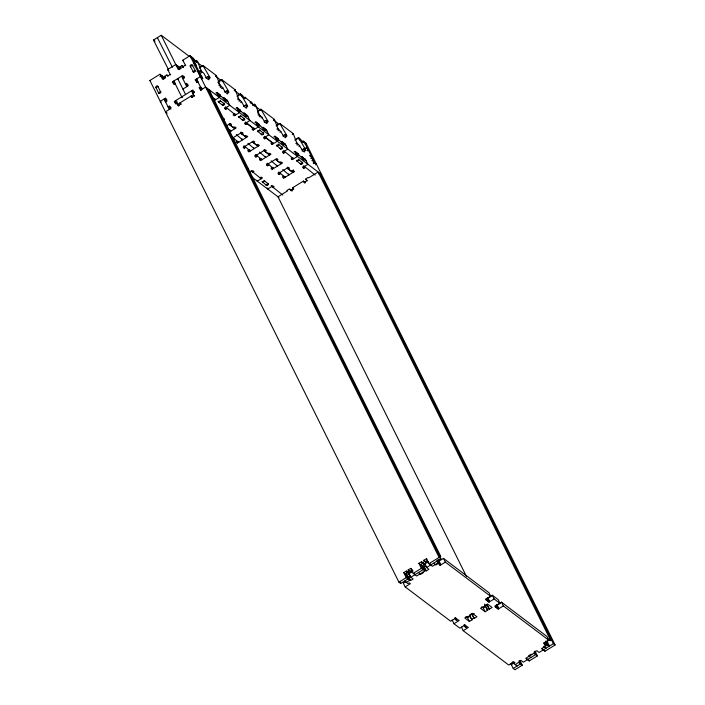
<?xml version="1.0" encoding="UTF-8"?>
<svg xmlns="http://www.w3.org/2000/svg" width="705" height="705" viewBox="0 0 705 705"><rect width="100%" height="100%" fill="white"/><g stroke="black" fill="none" stroke-linecap="round" stroke-linejoin="round"><path stroke-width="1.06" d="M190.288 65.477L190.209 65.68A0.89 0.784 -53 0 0 190.235 66.323L193.663 72.28M168.513 69.689L153.478 40.044L161.251 35.25L189.372 56.479M408.116 572.354L405.525 573.949L408.01 578.964L400.669 583.493L398.924 582.18L149.883 80.476L160.035 74.219L163.516 76.854L164.45 78.731M170.513 74.906L167.587 69.566L175.774 64.516L179.837 67.583M185.741 65.671L182.71 60.242L190.05 55.721L193.972 59.202A3.102 0.59 58.3 0 0 195.902 61.705A3.102 0.59 58.3 0 0 196.157 60.859L196.122 60.357L197.515 61.353L201.401 71.179L203.992 73.558A5.428 1.031 58.3 0 0 208.195 79.48A5.428 1.031 58.3 0 0 208.054 76.625L206.107 77.823L205.596 77.444M159.973 76.642L161.771 75.532L163.639 79.295M176.497 66.464L177.519 65.829L179.387 69.592M190.702 57.695L191.786 57.034L202.168 77.938L201.189 78.537M192.042 58.55L193.011 57.951M165.552 77.973L164.494 76.387L166.865 74.924L168.169 75.911M181.291 68.262L180.233 66.684L181.978 65.6L183.617 66.834M193.003 59.802L193.972 59.202M160.035 74.219L162.52 79.242L165.111 77.638M166.865 74.924L167.49 76.175L170.081 74.58M161.251 35.25L178.268 69.531L180.859 67.936M181.978 65.6L182.604 66.86L185.195 65.257M183.071 67.319L183.617 66.984M194.836 61.326L196.29 60.427M194.95 61.599L196.157 60.859M193.478 63.635L194.695 62.886L195.276 63.318L196.519 65.829L195.303 66.578M196.545 61.952L197.515 61.353M194.298 63.917L195.276 63.318M196.695 62.296L197.673 61.696M194.968 65.988L195.937 65.389L196.519 65.829M175.06 83.525L173.765 84.318L172.513 81.815L182.886 75.426L184.128 77.929L182.833 78.731M158.281 86.618L157.841 86.292A0.908 0.802 -53 0 0 157.268 85.904A1.331 1.172 -53 0 0 155.972 86.653L155.867 86.847A0.89 0.784 -53 0 0 155.893 87.49L158.554 92.884L160.493 91.685L161.057 92.082M172.513 81.815L174.258 83.128L174.902 82.732M182.683 77.938L184.622 76.739M199.259 67.662L202.899 65.424L216.364 75.576L219.951 84.891L222.833 87.781A5.428 1.031 58.3 0 0 227.045 93.703A5.428 1.031 58.3 0 0 226.895 90.848L225.071 91.976M199.462 68.041L202.925 65.468M197.074 71.513L198.537 70.615L199.11 71.055L200.361 73.567L199.145 74.316M197.656 71.954L199.11 71.055M200.079 71.152L201.048 70.553M198.81 73.725L199.779 73.126L200.361 73.567M201.278 72.844L202.247 72.245M199.947 76.025L200.916 75.426L201.498 75.867L202.749 78.37L201.771 78.969M200.528 76.466L201.498 75.867M165.983 98.603L165.446 98.189L160.238 101.397L161.128 102.04M196.924 82.652L195.241 79.815L200.423 76.625L202.749 78.37M182.886 89.068L188.068 85.878L186.825 83.366L185.53 84.168L187.274 85.481L188.165 84.926M164.917 100.903L166.856 99.705M195.241 79.815L196.986 81.128L197.629 80.731M165.472 101.353L165.966 101.053M167.12 101.026L165.393 101.494L165.939 101.908M196.483 82.326L198.22 81.859M208.53 77.876L209.746 77.127L203.102 65.794M208.821 78.537L210.011 77.973L209.746 77.127M176.911 103.133L175.615 103.935L174.364 101.423L192.941 89.976L194.183 92.478L192.888 93.28M215.386 76.175L216.364 75.576M215.545 76.519L216.514 75.92M170.257 106.79L169.385 106.129L168.09 106.931L169.826 108.244M200.863 90.601L199.189 87.764L200.484 86.962L201.242 87.535M174.364 101.423L176.109 102.736L177.387 101.952M192.245 92.787L194.192 91.588M171.086 107.468L169.79 108.27L168.839 106.34M199.189 87.764L200.925 89.077L202.185 88.301M171.068 108.967L170.628 108.641L165.428 111.848L167.147 113.144M193.514 94.532L177.528 104.384L179.158 105.609M200.431 90.266L205.613 87.076L321.639 174.646L320.669 175.245M175.66 100.621L178.153 105.644L180.744 104.04L181.176 104.375M192.765 97.528L190.923 96.136L191.54 97.387L194.131 95.792L194.571 96.118M206.371 88.989L207.349 88.389L440.837 558.73L426.56 567.534L424.692 563.771M218.101 81.886L221.749 79.639L235.206 89.799L238.792 99.114L241.674 102.005A5.428 1.031 58.3 0 0 245.886 107.927A5.428 1.031 58.3 0 0 245.737 105.071L243.542 106.076M218.303 82.265L221.767 79.691M208.116 90.302L209.094 89.702L440.704 556.28L439.409 557.082M218.92 85.375L219.889 84.776M220.119 87.067L221.097 86.468M221.537 88.583L222.833 87.781M215.88 93.016L216.849 92.417L218.012 93.298L218.638 94.549L217.422 95.298M216.796 94.047L218.012 93.298M218.004 94.62L218.982 94.021L220.136 94.902L220.762 96.153L219.916 96.682M219.167 95.501L220.136 94.902M218.629 95.88L219.599 95.281L218.982 94.021M212.989 99.757L214.285 98.964M227.618 91.95L228.596 91.35L221.952 80.017M214.153 100.639L219.343 97.44L216.849 92.417M227.424 92.91L228.834 92.223L228.596 91.35M234.236 90.399L235.206 89.799M234.386 90.742L235.355 90.143M223.036 98.418L224.005 97.819L225.168 98.691L225.794 99.951L224.816 100.551M218.744 102.313L220.683 101.115L224.551 104.032L222.613 105.23L218.735 102.322L218.153 101.141L218.744 102.313A1.163 0.502 -26.4 0 1 219.273 101.397A1.163 0.502 -26.4 0 1 220.674 101.123L220.216 100.172M223.776 99.599L225.168 98.691M225.159 100.022L226.138 99.423L227.292 100.304L229.777 105.327L224.595 108.517L225.75 109.398L227.045 108.596M225.785 101.282L227.292 100.304M237.188 95.959L240.59 93.862L242.776 96.039A3.102 0.59 58.3 0 0 244.697 98.533A3.102 0.59 58.3 0 0 244.961 97.687L244.926 97.193L251.985 102.992A3.102 0.59 58.3 0 0 253.906 105.486A3.102 0.59 58.3 0 0 254.17 104.64L254.135 104.146L255.527 105.142L259.414 114.968L262.004 117.347A5.428 1.031 58.3 0 0 266.208 123.269A5.428 1.031 58.3 0 0 266.067 120.414L264.119 121.612A5.428 1.031 58.3 0 1 264.481 122.379M237.153 96.488L240.599 93.888M240.846 95.386L241.815 94.787M241.806 96.638L242.776 96.039M237.761 99.599L238.739 99M243.639 98.162L245.093 97.264M238.969 101.291L239.938 100.692M243.992 98.286L244.961 97.687M240.705 102.604L241.674 102.005M235.99 108.2L236.959 107.601L238.123 108.473L238.748 109.724L237.77 110.324M237.153 109.072L238.123 108.473M250.055 102.34L251.024 101.74M238.114 109.804L239.092 109.204L240.246 110.077L240.872 111.337L240.026 111.857M238.739 111.055L240.246 110.077M246.468 106.164L247.437 105.565L240.793 94.241M251.015 103.591L251.985 102.992M234.395 114.14L233.099 114.941L234.263 115.814L239.453 112.615L236.959 107.601M246.512 106.984L247.693 106.42L247.437 105.565M252.848 105.115L254.302 104.217M252.963 105.389L254.17 104.64M254.558 105.741L255.527 105.142M254.708 106.076L255.686 105.477M243.146 113.593L244.115 113.003L245.278 113.875L245.904 115.126L244.926 115.726M243.886 114.774L245.278 113.875M226.481 125.922L230.368 123.525L231.522 124.397L230.227 125.199L229.292 123.313M245.269 115.206L246.248 114.607L247.402 115.479L249.887 120.502M245.895 116.457L247.402 115.479M257.757 111.152L260.912 109.204L274.368 119.365L277.964 128.68L280.846 131.571A5.428 1.031 58.3 0 0 285.058 137.493A5.428 1.031 58.3 0 0 284.908 134.637L283.084 135.757M257.713 111.681L260.912 109.204M229.504 132.002L236.166 127.905L235.003 127.023L233.707 127.825L230.227 125.199M258.083 114.941L259.061 114.342M249.896 120.493L244.706 123.701L245.86 124.574L247.155 123.772L253.359 128.442L252.064 129.235L253.218 130.117L258.4 126.918L255.915 121.903L254.946 122.503M259.29 116.633L260.26 116.034M261.15 117.867L262.004 117.347M256.1 123.375L257.069 122.776L257.695 124.027L256.726 124.626M232.412 136.937L232.879 137.88L241.965 132.276L243.128 133.157L241.833 133.95L240.899 132.073M257.069 124.106L258.039 123.507L259.202 124.38L259.819 125.64L258.973 126.16M232.765 139.546L234.06 138.744M257.695 125.358L259.202 124.38M266.543 121.657L267.759 120.907L261.114 109.583M266.834 122.326L268.023 121.762L267.759 120.907M237.541 141.37L236.245 142.172L237.4 143.044L247.763 136.655L246.609 135.783L245.314 136.585L241.833 133.95M273.399 119.965L274.368 119.365M273.558 120.299L274.527 119.7M262.093 127.905L263.071 127.305L264.225 128.178L264.851 129.429L263.882 130.028M262.842 129.077L264.225 128.178M264.225 129.508L265.195 128.909L266.358 129.782L268.843 134.796L263.661 137.995L264.824 138.867L266.12 138.074L272.297 142.745L271.002 143.547L272.165 144.419L277.356 141.22L274.862 136.206L273.892 136.805M264.842 130.76L266.358 129.782M276.113 125.675L279.762 123.428L293.218 133.589L296.805 142.903L299.687 145.794A5.428 1.031 58.3 0 0 303.899 151.716A5.428 1.031 58.3 0 0 303.749 148.861L302.048 149.909M276.563 125.904L279.762 123.428M249.138 150.13L247.843 150.932L249.006 151.804L259.369 145.415L258.206 144.543L256.911 145.336L253.43 142.71L254.725 141.908L253.571 141.035L243.207 147.424L244.362 148.306L245.657 147.504M276.933 129.165L277.902 128.566M278.131 130.857L279.11 130.258M279.876 132.17L280.846 131.571M275.056 137.678L276.025 137.078L276.651 138.339L275.673 138.938M276.016 138.409L276.994 137.81L278.149 138.682L278.775 139.942L277.92 140.462M277.18 139.282L278.149 138.682M276.642 139.66L277.611 139.061L276.994 137.81M285.631 135.73L286.609 135.131L279.964 123.807M285.675 136.55L286.864 135.986L286.609 135.131M292.249 134.188L293.218 133.589M292.399 134.523L293.368 133.924M264.102 149.583L265.036 151.469L266.331 150.667L265.168 149.795L254.805 156.184L255.968 157.056L257.263 156.263M281.048 142.207L282.018 141.608L283.181 142.481L283.798 143.732L282.828 144.331M282.212 143.08L283.181 142.481M281.788 143.379L282.643 142.859L282.018 141.608M283.172 143.811L284.141 143.212L285.305 144.084L287.79 149.107L282.608 152.306L283.762 153.179L285.058 152.377M260.744 158.889L259.449 159.682L260.603 160.564L270.976 154.175L269.812 153.293L268.517 154.095L265.036 151.469M283.798 145.063L285.305 144.084M294.954 139.898L298.603 137.651L300.788 139.819A3.102 0.59 58.3 0 0 302.709 142.322A3.102 0.59 58.3 0 0 302.974 141.476L302.938 140.982L306.076 143.291L555.117 644.987L544.965 651.244L541.484 648.618L547.75 644.758L545.882 640.995M247.852 169.226L247.755 168.054M276.289 145.16L280.625 149.019L282.564 147.821L282.097 146.878M295.157 140.277L298.629 137.695M298.858 139.176L299.828 138.577M299.819 140.418L300.788 139.819M295.774 143.388L296.743 142.789M249.958 172.434L252.804 170.672L253.967 171.553L252.672 172.346M301.405 142.102L303.106 141.053M296.981 145.08L297.951 144.481M302.004 142.075L302.974 141.476M303.247 142.639L304.331 141.978L314.712 162.881L313.734 163.481M298.841 146.314L299.687 145.794M272.341 167.64L271.046 168.442L272.209 169.315L282.573 162.925L281.418 162.053L280.123 162.855L276.642 160.229L277.937 159.427L276.774 158.554L266.411 164.944L267.565 165.816L268.861 165.014M304.992 143.952L306.076 143.291M294.003 151.98L294.972 151.381L296.135 152.262L296.761 153.514L295.783 154.113M295.166 152.862L296.135 152.262M296.126 153.584L297.105 152.985L298.259 153.866L298.885 155.118L298.039 155.646M305.688 147.988L306.657 147.389L307.239 147.83L306.261 148.429M296.752 154.844L298.259 153.866M304.481 149.953L305.45 149.354L298.805 138.03M260.022 177.898L261.317 177.096L262.471 177.977L257.281 181.176L256.814 180.233M292.408 157.929L291.112 158.722L292.275 159.603L297.466 156.404L294.972 151.381M304.278 150.923L305.688 150.235L305.45 149.354M306.931 150.5L307.9 149.901L308.482 150.332L307.636 150.861M301.158 157.382L302.128 156.783L303.291 157.656L303.917 158.916L302.938 159.515M301.899 158.563L303.291 157.656M303.282 158.986L304.26 158.387L305.415 159.268L307.9 164.291L302.718 167.482L303.873 168.363L305.168 167.561M309.521 155.726L310.5 155.126L311.072 155.558L310.226 156.087M287.305 167.103L288.239 168.98L289.535 168.187L288.38 167.305L278.008 173.694L279.171 174.576L280.467 173.774M303.908 160.246L305.415 159.268M310.773 158.228L311.742 157.629L312.324 158.07L311.346 158.669M283.948 176.4L282.652 177.202L283.815 178.074L294.179 171.685L293.245 169.808M311.91 160.528L312.879 159.929L313.461 160.37L312.491 160.969M313.152 163.04L314.13 162.441L316.448 164.194L315.479 164.794M293.721 189.319L292.663 187.733L303.458 181.079L304.983 182.225M306.032 179.493L307.116 181.062M290.301 189.936L291.191 189.389L292.02 191.064M291.8 190.658L290.055 189.345L290.698 190.588L293.289 188.984M303.458 181.079L304.084 182.331L306.675 180.736M304.525 182.806L305.203 182.392M318.916 173.932L319.894 173.333L553.381 643.674L555.117 644.987M403.78 572.636L407.261 575.262L409.755 580.277L406.274 577.651L403.78 572.636L406.371 571.041L407.129 571.614M412.451 569.675L409.861 571.279L410.477 572.53L408.741 571.217L408.116 569.966L410.707 568.362L411.359 568.856M418.893 563.321L422.374 565.948L424.868 570.962L421.387 568.336L418.893 563.321L421.484 561.718L421.925 562.044M427.547 560.369L425.6 561.568L426.225 562.819L423.864 560.255L426.454 558.66L426.886 558.986M406.371 571.041L406.996 572.293L408.741 571.217M421.484 561.718L422.11 562.978L424.489 561.506M428.155 561.629L423.846 564.291L423.229 563.031L420.638 564.635L423.123 569.649L410.821 577.236L408.953 573.473M406.996 572.293L408.733 573.606L413.148 570.883M407.261 575.262L409.852 573.667M422.374 565.948L424.965 564.344L425.591 565.604L422.11 562.978M421.59 568.063L423.846 566.679L426.296 570.883L428.887 569.279L426.56 567.534M398.924 582.18L406.274 577.651M410.707 568.362L413.2 573.385L421.387 568.336M426.454 558.66L428.948 563.674L439.092 557.417L440.837 558.73M410.821 577.236L413.139 578.99L410.548 580.585L408.098 576.382L408.68 576.822L410.407 575.756M424.428 567.12L426.155 566.053M405.895 581.537L403.304 583.132L405.172 586.895L450.698 621.255L455.879 618.056L457.034 618.928L455.738 619.73L454.804 617.853M438.29 561.568L443.471 558.369L488.988 592.729L490.856 596.492L485.674 599.682L486.838 600.563L488.133 599.761L489.094 600.484L487.798 601.286L486.397 598.466M406.3 582.409L409.966 580.144M426.296 570.883L425.714 570.442L416.681 576.011L413.2 573.385M437.003 560.59L438.404 563.41L435.813 565.005L433.496 563.26M438.422 559.893L440.29 563.656L438.995 564.449L440.158 565.331L445.34 562.132L490.856 596.492M405.172 586.895L410.354 583.696L409.2 582.823L407.904 583.625L404.555 581.096M487.093 598.395L492.275 595.205L498.206 599.673L500.065 603.436L494.884 606.635L496.047 607.507L497.342 606.714L498.303 607.437L497.007 608.239L496.073 606.353M455.738 619.73L456.699 620.453L458.003 619.66L459.158 620.532L453.976 623.731L452.108 619.968M487.798 601.286L488.962 602.158L494.143 598.968L500.065 603.436M470.314 615.333L469.733 614.892L472.324 613.297L476.968 616.796L474.377 618.4L471.927 614.196L467.944 616.796L467.362 616.355L464.771 617.959L469.407 621.457L471.998 619.862L469.556 615.659L471.998 619.862M481.744 606.82L483.286 607.992L485.877 606.388L484.855 605.577L487.446 603.973L492.081 607.481L489.49 609.076L487.04 604.881L480.51 608.248L485.155 611.755L487.745 610.151L486.344 607.331M465.996 616.531L467.538 617.695L470.138 616.1M472.509 614.637L474.236 613.57M471.425 619.422L473.795 617.959L474.377 618.4M485.296 605.956L487.164 609.719L488.909 608.644L489.49 609.076M496.302 605.348L501.484 602.158L547.001 636.509L548.869 640.272L543.687 643.471L544.85 644.344L546.146 643.55L549.486 646.071L547.001 641.057L549.592 639.453M464.013 624.797L464.947 626.683L466.243 625.881L465.088 625.009L459.907 628.199L453.976 623.731M464.947 626.683L465.917 627.406L467.212 626.604L468.367 627.485L463.185 630.675L461.317 626.912M497.007 608.239L498.171 609.111L503.352 605.921L548.869 640.272M549.768 638.598L548.472 639.4L550.217 640.713L551.513 639.911L549.768 638.598L318.158 172.02L308.649 177.88L308.067 177.44L305.476 179.044L307.098 180.268M511.345 664.674L512.641 663.872L512.015 662.621M512.817 661.634L513.751 663.52L515.047 662.718L513.892 661.845L508.71 665.035L463.185 630.675M515.355 664.727L521.039 660.426L523.366 662.18L535.668 654.592L534.267 651.773M510.764 663.502L513.214 668.437L520.554 663.907L519.039 660.849M553.381 643.674L539.105 652.469L536.787 650.724L534.196 652.319L534.778 652.76L525.745 658.32L529.226 660.955L537.413 655.906L534.998 651.041M519.92 660.444L522.29 665.22L514.95 669.75L513.214 668.437M228.684 92.196L226.895 90.848M247.525 106.42L245.737 105.071M193.769 59.793L195.532 61.123M198.167 63.115L202.564 66.429M215.748 76.378L221.899 81.022M235.082 90.98L240.352 94.955M250.901 102.921L253.544 104.904M255.298 106.235L260.568 110.218M274.633 120.828L277.276 122.82L278.237 124.767M208.054 76.625L209.79 77.938M266.067 120.414L267.803 121.727M284.908 134.637L286.644 135.95M303.749 148.861L305.494 150.174M190.306 65.486A1.331 1.172 -53 0 1 191.601 64.737A0.908 0.802 -53 0 1 192.183 65.116L192.826 65.618M192.8 65.688L192.254 65.274L190.315 66.473L190.747 66.808M182.71 60.242L183.688 60.983M224.446 91.668L224.948 92.047M195.611 71.082L192.174 65.124M153.478 40.044L155.082 41.26M255.915 121.903L257.069 122.776M274.862 136.206L276.025 137.078M182.604 66.86L183.256 67.354M217.466 93.677L227.909 101.564M237.576 108.861L248.019 116.739M256.532 123.155L266.975 131.033M275.479 137.466L285.922 145.345M295.589 152.641L306.032 160.528M180.233 66.684L180.78 67.09M197.118 79.453L196.536 79.022L201.727 89.473M172.399 67.292L157.365 37.647M212.637 97.713L215.457 99.837L214.99 98.894M315.179 175.096L303.555 165.737M184.023 78.061L181.59 76.219L186.772 86.671M167.587 69.566L168.134 69.971M168.354 70.139L168.892 70.544M178.206 79.004L177.704 78.616L185.591 94.505M194.078 92.611L191.645 90.769L194.131 95.792M223.406 118.264L224.56 119.145M294.179 171.685L293.016 170.813L291.72 171.606L288.239 168.98M174.576 81.586L173.818 81.013L181.696 96.902L182.533 97.528M229.046 124.336L234.853 128.715L233.919 126.829M240.652 133.086L246.45 137.466L245.516 135.589M252.258 141.846L258.056 146.226L257.122 144.34M263.855 150.606L269.654 154.985L268.72 153.1M275.461 159.356L281.26 163.736L280.326 161.859M287.058 168.116L292.866 172.496L291.932 170.619M164.494 76.387L165.358 77.048M304.084 182.331L304.957 182.983M228.067 128.918L230.967 131.104L230.5 130.169M232.879 137.88L238.678 142.26L238.211 141.317M180.885 103.362L180.119 102.789L180.744 104.04M292.663 187.733L293.641 188.473M149.883 80.476L150.535 80.969M158.334 86.785L157.902 86.459L155.955 87.658L156.395 87.984M291.932 190.729L289.491 188.896L286.9 190.491L287.481 190.932L277.99 196.783L466.516 576.558M178.153 105.644L178.7 106.05M158.554 92.884L159.33 93.448M166.301 100.639L164.124 99L169.315 109.451M247.728 168.636L248.222 168.997A1.163 0.502 -26.4 0 1 248.142 169.544M282.767 195.082L271.143 185.715M251.844 177.07L278.88 197.479M438.968 554.967L440.704 556.28M436.95 561.127L440.29 563.656M437.823 562.978L438.404 563.41M546.031 648.203L543.714 646.45L546.304 644.855L546.886 645.287L545.485 642.466M428.948 563.674L432.429 566.3L438.686 562.44L437.444 559.929M423.864 560.255L427.345 562.881M487.164 609.719L487.745 610.151M422.136 562.211L422.683 562.625M533.932 653.279L537.413 655.906M422.709 572.293L423.291 572.733L420.7 574.328L418.373 572.575M531.773 654.61L531.191 654.169L528.6 655.765L530.918 657.518M408.116 569.966L411.597 572.592M518.809 662.594L522.29 665.22M513.751 663.52L517.1 666.04M296.576 143.256L297.413 144.675M277.321 128.328L277.735 129.033M257.642 112.685L258.056 113.39M258.479 114.104L260.136 116.933M237.735 98.057L238.149 98.762M238.563 99.467L238.986 100.181M218.065 82.414L218.479 83.128M218.894 83.833L219.308 84.538M219.722 85.243L220.965 87.367M200.467 70.315L201.709 72.439M306.657 147.389L307.9 149.901M310.5 155.126L311.742 157.629M312.879 159.929L314.13 162.441M545.212 641.665L546.146 643.55M304.26 158.387L304.877 159.647M543.916 642.466L544.85 644.344M302.128 156.783L302.753 158.035M302.207 162.062L302.665 163.005A1.163 0.502 -26.4 0 1 302.128 163.93A1.163 0.502 -26.4 0 1 300.727 164.203L296.4 160.335M544.498 650.301L544.965 651.244M297.105 152.985L297.721 154.245M542.762 648.988L543.229 649.931M302.938 166.477L303.873 168.363M298.338 159.136L302.674 162.996L300.735 164.194L300.268 163.26M293.113 157.858L293.58 158.792L283.445 150.562M284.141 143.212L284.767 144.463M291.341 157.717L292.275 159.603M282.828 151.302L283.762 153.179M278.228 143.961L282.564 147.821A1.163 0.502 -26.4 0 1 282.018 148.755A1.163 0.502 -26.4 0 1 280.616 149.028L280.149 148.085L280.625 149.019M501.484 602.158L503.352 605.921M273.002 142.674L273.469 143.617L264.49 136.259M288.512 173.95L288.98 174.893L282.705 169.57M265.195 128.909L265.82 130.161M528.759 660.012L529.226 660.955M271.231 142.542L272.165 144.419M527.014 658.699L527.481 659.642M263.071 127.305L263.688 128.557M263.15 132.575L263.617 133.518A1.163 0.502 -26.4 0 1 263.08 134.444A1.163 0.502 -26.4 0 1 261.67 134.717L257.334 130.857M284.626 176.347L285.084 177.29L278.819 171.967M492.275 595.205L494.143 598.968M258.039 123.507L258.664 124.759M496.902 604.617L498.303 607.437M496.408 604.828L497.342 606.714M263.89 136.99L264.824 138.867M497.236 607.234L498.171 609.111M282.881 176.197L283.815 178.074M259.281 129.658L263.617 133.518L261.67 134.717L261.202 133.774M276.906 165.199L277.373 166.133L271.108 160.819M495.113 605.63L496.047 607.507M278.237 172.69L279.171 174.576M487.693 597.664L489.094 600.484M253.818 127.905L254.514 129.315L245.543 121.956M487.199 597.875L488.133 599.761M488.027 600.281L488.962 602.158M272.906 167.358L273.487 168.53L267.221 163.216M246.248 114.607L246.865 115.858M252.284 128.231L253.218 130.117M485.904 598.677L486.838 600.563M271.275 167.438L272.209 169.315M244.115 113.003L244.741 114.254M265.3 156.44L265.767 157.382L259.502 152.06M487.04 604.881L488.909 608.644M244.194 118.273L244.653 119.215A1.163 0.502 -26.4 0 1 244.115 120.15A1.163 0.502 -26.4 0 1 242.714 120.414L238.387 116.554M266.631 163.939L267.565 165.816M239.092 109.204L239.709 110.456M484.494 604.132L485.428 606.009M244.926 122.688L245.86 124.574M240.335 115.356L244.661 119.215L242.723 120.414L242.256 119.471M261.414 158.837L261.881 159.771L255.615 154.457M483.286 607.992L485.155 611.755M259.669 158.678L260.603 160.564M253.703 147.68L254.17 148.623L247.904 143.3M271.848 185.644L272.782 187.53L274.078 186.728L272.914 185.856L267.724 189.055L267.142 187.882M234.985 113.84L235.567 115.012L225.433 106.772M255.034 155.179L255.968 157.056M267.865 183.229L268.323 184.181A1.163 0.502 -26.4 0 1 267.794 185.098A1.163 0.502 -26.4 0 1 266.393 185.371L262.057 181.511M226.138 99.423L226.754 100.683M224.005 97.819L224.631 99.07M249.702 149.839L250.284 151.02L244.009 145.697M263.996 180.313L268.332 184.172L266.375 185.38L265.926 184.428M248.072 149.927L249.006 151.804M242.097 138.92L242.564 139.863L236.298 134.549M224.084 103.097L224.543 104.04A1.163 0.502 -26.4 0 1 224.005 104.966A1.163 0.502 -26.4 0 1 222.604 105.239L222.145 104.296M260.471 177.369L261.167 178.779L251.033 170.54M224.816 107.513L225.75 109.398M243.428 146.42L244.362 148.306M471.927 614.196L473.795 617.959M236.466 141.167L237.4 143.044M443.471 558.369L445.34 562.132M190.05 55.721L439.092 557.417M467.538 617.695L469.407 621.457M439.224 563.445L440.158 565.331M196.986 81.128L197.453 82.071M200.925 89.077L201.313 89.861M464.516 624.586L465.917 627.406M429.988 563.577L430.685 564.987M455.307 617.633L456.699 620.453M179.255 67.142L180.189 69.028M186.596 84.124L187.274 85.481M423.846 566.679L425.714 570.442M174.258 83.128L174.805 84.221M414.355 573.517L414.937 574.698M176.109 102.736L176.735 103.987M408.31 572.742L408.733 573.606M408.68 576.822L410.548 580.585M165.446 98.189L166.688 100.7M169.385 106.129L170.628 108.641M165.983 99.81L166.292 100.436M165.014 98.656L166.451 101.538M157.841 86.292L160.493 91.685A1.163 1.031 -53 0 1 160.009 93.21A1.163 1.031 -53 0 1 158.572 92.866M399.691 581.519L400.669 583.493M206.292 78.211A5.428 1.031 58.3 0 1 206.468 78.599M243.798 106.27A5.428 1.031 58.3 0 1 243.983 106.658M283.154 136.224A5.428 1.031 58.3 0 1 283.322 136.603M302.172 150.826A5.428 1.031 58.3 0 1 302.33 151.205M194.853 70.5L192.906 71.698A1.163 1.031 -53 0 0 194.342 72.042A1.163 1.031 -53 0 0 194.853 70.5M240.793 116.299L238.854 117.497A1.163 0.502 -26.4 0 1 239.383 116.572A1.163 0.502 -26.4 0 1 240.784 116.299M259.748 130.601L257.801 131.8A1.163 0.502 -26.4 0 1 258.338 130.866A1.163 0.502 -26.4 0 1 259.748 130.601M278.695 144.904L276.757 146.102A1.163 0.502 -26.4 0 1 277.285 145.177A1.163 0.502 -26.4 0 1 278.687 144.904M264.454 181.256L262.516 182.454A1.163 0.502 -26.4 0 1 263.062 181.52A1.163 0.502 -26.4 0 1 264.463 181.256M298.805 160.079L296.867 161.278A1.163 0.502 -26.4 0 1 297.395 160.352A1.163 0.502 -26.4 0 1 298.797 160.088"/></g></svg>
